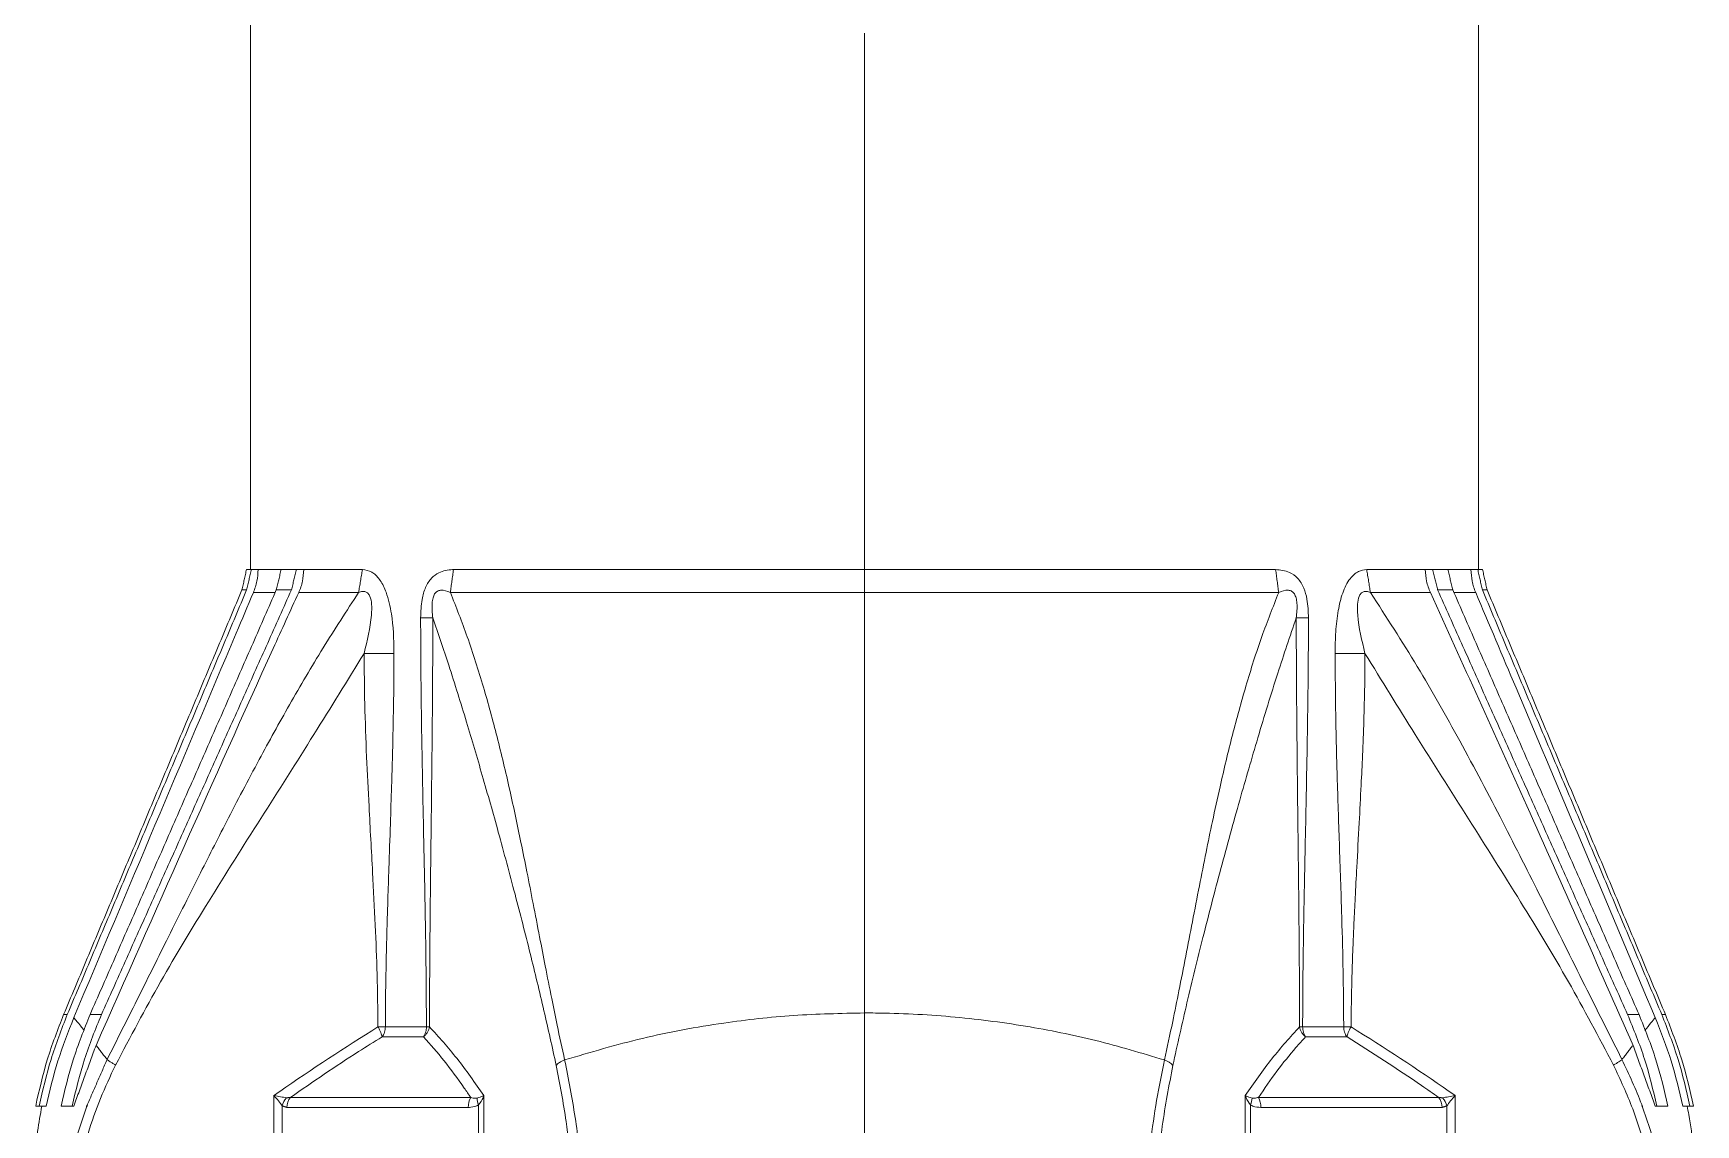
# Model space of a CAD drawing. Extents: x 12.1 to 108.7, y 1 to 80.4.
# Drawn here: x 44.21 to 51.21, y 57.39 to 61.99 of the extents above; entities that cross this region are included whole.
import ezdxf

# ---------------------------------------------------------------- set-up
doc = ezdxf.new("R2010")
doc.units = 0
doc.header["$MEASUREMENT"] = 0
doc.linetypes.add('SLD-Solid', pattern=[0])
doc.layers.add('OBJECT', color=7, linetype='CONTINUOUS')

msp = doc.modelspace()

# ---------------------------------------------------------------- linework, layer by layer
at = {"layer": 'OBJECT', "linetype": 'SLD-Solid', "lineweight": 15}
for p, q in [((47.7068, 59.7311), (47.7068, 61.9899)), ((45.1054, 59.732), (45.1255, 59.732)), ((45.1537, 59.732), (45.1255, 59.732)), ((45.1537, 59.7311), (45.1537, 59.732)), ((45.2512, 59.732), (45.3155, 59.732)), ((45.346, 59.732), (45.3155, 59.732)), ((45.346, 59.7311), (45.346, 59.732)), ((50.0676, 59.7311), (50.0676, 59.732)), ((50.0676, 59.732), (50.0982, 59.732)), ((50.1624, 59.732), (50.0982, 59.732)), ((50.2599, 59.7311), (50.2599, 59.732)), ((50.2599, 59.732), (50.2881, 59.732)), ((50.3082, 59.732), (50.2881, 59.732)), ((45.0858, 59.6452), (45.1057, 59.6452)), ((45.2305, 59.6452), (45.2942, 59.6452)), ((47.7068, 59.6346), (47.7068, 57.8639)), ((50.1831, 59.6452), (50.1195, 59.6452)), ((50.3278, 59.6452), (50.3079, 59.6452)), ((44.3353, 57.8572), (44.3508, 57.8572)), ((44.4465, 57.8572), (44.4946, 57.8572)), ((47.7068, 57.8639), (47.7068, 57.0921)), ((50.9671, 57.8572), (50.919, 57.8572)), ((51.0783, 57.8572), (51.0629, 57.8572)), ((45.85, 57.7633), (45.6759, 57.7633)), ((45.6896, 57.8057), (45.8626, 57.8057)), ((49.5511, 57.8057), (49.7241, 57.8057)), ((49.7378, 57.7633), (49.5636, 57.7633)), ((44.2325, 57.472), (44.2176, 57.472)), ((44.2618, 57.472), (44.2325, 57.472)), ((44.3712, 57.472), (44.3249, 57.472)), ((44.3781, 57.472), (44.3712, 57.472)), ((45.2205, 56.5504), (45.2205, 57.5157)), ((45.2558, 57.4723), (45.2558, 56.5504)), ((46.0386, 57.466), (45.2755, 57.466)), ((45.2904, 57.5084), (46.0488, 57.5084)), ((46.0821, 56.5504), (46.0821, 57.4764)), ((46.1038, 57.5157), (46.1038, 56.5504)), ((49.3098, 56.5504), (49.3098, 57.5157)), ((49.3316, 57.4764), (49.3316, 56.5504)), ((49.3648, 57.5084), (50.1233, 57.5084)), ((50.1381, 57.466), (49.375, 57.466)), ((50.1579, 56.5504), (50.1579, 57.4723)), ((50.1932, 57.5157), (50.1932, 56.5504)), ((51.0355, 57.472), (51.0424, 57.472)), ((51.0424, 57.472), (51.0888, 57.472)), ((51.1518, 57.472), (51.1812, 57.472)), ((51.1812, 57.472), (51.1961, 57.472))]:
    msp.add_line(p, q, dxfattribs=at)
for centre, radius, start, end in [((45.3271, 57.4572), 0.0729, 137.73883, 168.08188), ((45.3414, 57.4668), 0.0659, 140.74827, 180.64222), ((46.1248, 57.4677), 0.0862, 151.82807, 181.14287), ((46.1551, 57.5079), 0.0796, 181.64445, 203.31151), ((49.2585, 57.5079), 0.0796, 336.68849, 358.35555), ((49.2888, 57.4677), 0.0862, 358.85713, 28.17193), ((50.0722, 57.4668), 0.0659, 359.35778, 39.25173), ((50.0865, 57.4572), 0.0729, 11.91812, 42.26117)]:
    msp.add_arc(centre, radius, start, end, dxfattribs=at)
for points, degree in [([(50.2918, 59.732), (50.2918, 64.6674)], 1), ([(45.1218, 64.6449), (45.1218, 59.732)], 1), ([(45.0858, 59.6452), (45.1054, 59.732)], 1), ([(45.1255, 59.732), (45.1057, 59.6452)], 1), ([(45.2305, 59.6452), (45.2512, 59.732)], 1), ([(45.3155, 59.732), (45.2942, 59.6452)], 1), ([(45.346, 59.7311), (45.3819, 59.7311), (45.4536, 59.7311), (45.5465, 59.7311), (45.5929, 59.7311)], 3), ([(45.577, 59.6346), (45.5929, 59.7311)], 1), ([(45.9633, 59.6346), (45.9762, 59.7311)], 1), ([(45.9762, 59.7311), (46.057, 59.7311), (46.2185, 59.7311), (46.4898, 59.7311), (46.7775, 59.7311), (47.0795, 59.7311), (47.3908, 59.7311), (47.6015, 59.7311), (47.7068, 59.7311)], 3), ([(47.7068, 59.7311), (47.8122, 59.7311), (48.0228, 59.7311), (48.3341, 59.7311), (48.6362, 59.7311), (48.9238, 59.7311), (49.1952, 59.7311), (49.3567, 59.7311), (49.4374, 59.7311)], 3), ([(49.4504, 59.6346), (49.4374, 59.7311)], 1), ([(49.8208, 59.7311), (49.8672, 59.7311), (49.96, 59.7311), (50.0317, 59.7311), (50.0676, 59.7311)], 3), ([(49.8366, 59.6346), (49.8208, 59.7311)], 1), ([(50.0982, 59.732), (50.1195, 59.6452)], 1), ([(50.1831, 59.6452), (50.1624, 59.732)], 1), ([(50.2881, 59.732), (50.3079, 59.6452)], 1), ([(50.3278, 59.6452), (50.3082, 59.732)], 1), ([(44.3353, 57.8572), (45.0858, 59.6452)], 1), ([(45.1057, 59.6452), (44.3508, 57.8572)], 1), ([(44.4465, 57.8572), (45.2305, 59.6452)], 1), ([(45.2942, 59.6452), (44.4946, 57.8572)], 1), ([(45.577, 59.6346), (45.5295, 59.6346), (45.4344, 59.6346), (45.3614, 59.6346), (45.3248, 59.6346)], 3), ([(47.7068, 59.6346), (47.6007, 59.6346), (47.3884, 59.6346), (47.0748, 59.6346), (46.7705, 59.6346), (46.4807, 59.6346), (46.2073, 59.6346), (46.0446, 59.6346), (45.9633, 59.6346)], 3), ([(49.4504, 59.6346), (49.369, 59.6346), (49.2063, 59.6346), (48.9329, 59.6346), (48.6431, 59.6346), (48.3388, 59.6346), (48.0252, 59.6346), (47.813, 59.6346), (47.7068, 59.6346)], 3), ([(50.0888, 59.6346), (50.0523, 59.6346), (49.9792, 59.6346), (49.8841, 59.6346), (49.8366, 59.6346)], 3), ([(50.1195, 59.6452), (50.919, 57.8572)], 1), ([(50.9671, 57.8572), (50.1831, 59.6452)], 1), ([(50.3079, 59.6452), (51.0629, 57.8572)], 1), ([(51.0783, 57.8572), (50.3278, 59.6452)], 1), ([(45.8893, 59.5279), (45.8827, 59.5279), (45.8694, 59.5279), (45.8485, 59.5279), (45.8381, 59.5279)], 3), ([(45.6002, 59.378), (45.6242, 59.378), (45.6722, 59.378), (45.7079, 59.378), (45.7258, 59.378)], 3), ([(49.8135, 59.378), (49.7895, 59.378), (49.7414, 59.378), (49.7057, 59.378), (49.6879, 59.378)], 3), ([(45.6585, 57.8057), (45.6607, 57.8015), (45.6653, 57.7932), (45.6705, 57.7815), (45.6743, 57.7711), (45.6753, 57.7659), (45.6757, 57.7632)], 3), ([(45.6896, 57.8057), (45.6894, 57.8018), (45.6891, 57.7939), (45.6862, 57.7826), (45.682, 57.7721), (45.6779, 57.7662), (45.6759, 57.7633)], 3), ([(45.8626, 57.8057), (45.8624, 57.8018), (45.8621, 57.7939), (45.8595, 57.7826), (45.8556, 57.7721), (45.8519, 57.7662), (45.85, 57.7633)], 3), ([(45.8755, 57.8057), (45.8746, 57.8017), (45.873, 57.7937), (45.8674, 57.7822), (45.8598, 57.7717), (45.8533, 57.7661), (45.8501, 57.7633)], 3), ([(49.5636, 57.7633), (49.5603, 57.7661), (49.5538, 57.7717), (49.5463, 57.7822), (49.5407, 57.7937), (49.539, 57.8017), (49.5382, 57.8057)], 3), ([(49.5636, 57.7633), (49.5617, 57.7662), (49.558, 57.7721), (49.5541, 57.7826), (49.5516, 57.7939), (49.5512, 57.8018), (49.5511, 57.8057)], 3), ([(49.7378, 57.7633), (49.7357, 57.7662), (49.7316, 57.7721), (49.7274, 57.7826), (49.7246, 57.7939), (49.7242, 57.8018), (49.7241, 57.8057)], 3), ([(49.7379, 57.7632), (49.7384, 57.7659), (49.7394, 57.7711), (49.7432, 57.7815), (49.7484, 57.7932), (49.7529, 57.8015), (49.7552, 57.8057)], 3), ([(44.4717, 57.7275), (44.3781, 57.472)], 1), ([(44.4717, 57.7275), (44.5182, 57.6679)], 1), ([(50.8954, 57.6679), (50.9419, 57.7275)], 1), ([(50.9419, 57.7275), (51.0355, 57.472)], 1), ([(44.4332, 57.473), (44.5182, 57.6679)], 1), ([(44.5182, 57.6679), (44.5198, 57.6665), (44.5229, 57.6637), (44.5312, 57.658), (44.5415, 57.6516), (44.5498, 57.647), (44.5539, 57.6447)], 3), ([(46.409, 57.6426), (46.4107, 57.6449), (46.414, 57.6493), (46.4223, 57.6555), (46.4323, 57.6613), (46.4403, 57.6643), (46.4443, 57.6658)], 3), ([(48.9694, 57.6658), (48.9734, 57.6643), (48.9813, 57.6613), (48.9913, 57.6555), (48.9996, 57.6493), (49.003, 57.6449), (49.0047, 57.6426)], 3), ([(50.8597, 57.6447), (50.8639, 57.647), (50.8721, 57.6516), (50.8825, 57.658), (50.8908, 57.6637), (50.8939, 57.6665), (50.8954, 57.6679)], 3), ([(44.2618, 57.472), (44.25, 57.472)], 1), ([(44.4308, 57.4713), (44.4332, 57.473)], 1), ([(44.4325, 57.4713), (44.4308, 57.4713)], 1), ([(44.4353, 57.4713), (44.4325, 57.4713)], 1), ([(45.2755, 57.466), (45.2558, 57.4723)], 1), ([(45.2732, 57.5063), (45.2904, 57.5084)], 1), ([(50.1233, 57.5084), (50.1405, 57.5063)], 1), ([(50.1579, 57.4723), (50.1381, 57.466)], 1), ([(50.9811, 57.4713), (50.9784, 57.4713)], 1), ([(50.9805, 57.473), (50.9829, 57.4713)], 1), ([(50.9829, 57.4713), (50.9811, 57.4713)], 1), ([(51.1518, 57.472), (51.1637, 57.472)], 1)]:
    msp.add_open_spline(points, degree=degree, dxfattribs=at)
for points, knots in [([(45.1342, 59.6346), (45.1372, 59.6424), (45.1433, 59.658), (45.1515, 59.6901), (45.1529, 59.7148), (45.1538, 59.7311)], [0, 0, 0, 0, 0.253944, 0.50789, 1, 1, 1, 1]), ([(45.1537, 59.7311), (45.1653, 59.7311), (45.1885, 59.7311), (45.2242, 59.7311), (45.2481, 59.7311), (45.251, 59.7311)], [0, 0, 0, 0, 0.467708, 0.935416, 1, 1, 1, 1]), ([(45.3249, 59.6346), (45.3281, 59.6423), (45.3346, 59.6578), (45.3435, 59.6898), (45.3451, 59.7146), (45.3461, 59.7311)], [0, 0, 0, 0, 0.252921, 0.505854, 1, 1, 1, 1]), ([(45.5929, 59.7311), (45.6061, 59.7293), (45.6209, 59.7274), (45.6466, 59.7113), (45.67, 59.6872), (45.6987, 59.6273), (45.7214, 59.5251), (45.7257, 59.4362), (45.7258, 59.3806), (45.7258, 59.378)], [0, 0, 0, 0, 0.145706, 0.161853, 0.29586, 0.430973, 0.641294, 0.983629, 1, 1, 1, 1]), ([(45.8381, 59.5279), (45.839, 59.554), (45.8405, 59.5985), (45.8569, 59.6572), (45.882, 59.6965), (45.921, 59.7247), (45.9538, 59.7309), (45.975, 59.731), (45.9762, 59.7311)], [0, 0, 0, 0, 0.244024, 0.415816, 0.583646, 0.731251, 0.98503, 1, 1, 1, 1]), ([(47.7068, 59.6346), (47.7068, 59.6424), (47.7068, 59.6581), (47.7068, 59.6902), (47.7068, 59.7148), (47.7068, 59.7311)], [0, 0, 0, 0, 0.254178, 0.508356, 1, 1, 1, 1]), ([(47.7068, 59.6346), (47.7068, 59.6424), (47.7068, 59.6581), (47.7068, 59.6902), (47.7068, 59.7148), (47.7068, 59.7311)], [0, 0, 0, 0, 0.254178, 0.508356, 1, 1, 1, 1]), ([(49.4374, 59.7311), (49.4572, 59.7293), (49.4904, 59.7264), (49.5318, 59.6971), (49.5571, 59.656), (49.5732, 59.5977), (49.5746, 59.5544), (49.5755, 59.5279)], [0, 0, 0, 0, 0.250736, 0.419731, 0.595502, 0.752289, 1, 1, 1, 1]), ([(49.6879, 59.378), (49.6883, 59.4084), (49.6891, 59.469), (49.6988, 59.5552), (49.7173, 59.6337), (49.747, 59.6936), (49.7847, 59.7266), (49.8092, 59.7296), (49.8208, 59.7311)], [0, 0, 0, 0, 0.195397, 0.390244, 0.561516, 0.730064, 0.872145, 1, 1, 1, 1]), ([(50.0888, 59.6346), (50.0855, 59.6423), (50.079, 59.6578), (50.0701, 59.6898), (50.0686, 59.7146), (50.0676, 59.7311)], [0, 0, 0, 0, 0.252921, 0.505854, 1, 1, 1, 1]), ([(50.1626, 59.7311), (50.1655, 59.7311), (50.1894, 59.7311), (50.2251, 59.7311), (50.2483, 59.7311), (50.2599, 59.7311)], [0, 0, 0, 0, 0.064584, 0.532292, 1, 1, 1, 1]), ([(50.2794, 59.6346), (50.2764, 59.6424), (50.2704, 59.658), (50.2621, 59.6901), (50.2608, 59.7148), (50.2598, 59.7311)], [0, 0, 0, 0, 0.253944, 0.50789, 1, 1, 1, 1]), ([(45.1341, 59.6346), (45.1101, 59.5777), (44.8575, 58.9811), (44.6058, 58.3842), (44.378, 57.8442)], [0, 0, 0, 0, 0.095332, 1, 1, 1, 1]), ([(45.3248, 59.6346), (45.289, 59.5561), (44.9999, 58.9226), (44.7184, 58.2856), (44.4717, 57.7275)], [0, 0, 0, 0, 0.123817, 1, 1, 1, 1]), ([(44.5182, 57.6679), (44.56, 57.751), (44.6437, 57.9171), (44.7719, 58.1752), (44.8971, 58.4262), (45.0264, 58.6809), (45.1526, 58.9219), (45.2874, 59.1667), (45.4258, 59.4024), (45.5266, 59.5571), (45.577, 59.6346)], [0, 0, 0, 0, 0.124845, 0.249784, 0.385615, 0.499943, 0.631954, 0.74986, 0.874809, 1, 1, 1, 1]), ([(45.2258, 59.6346), (45.2252, 59.6346), (45.2035, 59.6346), (45.1693, 59.6346), (45.1459, 59.6346), (45.1341, 59.6346)], [0, 0, 0, 0, 0.014664, 0.507332, 1, 1, 1, 1]), ([(45.577, 59.6346), (45.5823, 59.6365), (45.5922, 59.64), (45.6062, 59.6389), (45.6176, 59.6316), (45.6278, 59.6145), (45.6333, 59.5825), (45.6301, 59.5008), (45.6133, 59.4317), (45.6002, 59.378)], [0, 0, 0, 0, 0.074084, 0.136998, 0.193722, 0.250825, 0.358574, 0.500932, 1, 1, 1, 1]), ([(45.8893, 59.5278), (45.8872, 59.5482), (45.8843, 59.5759), (45.8887, 59.6081), (45.893, 59.621), (45.897, 59.6288), (45.902, 59.6351), (45.9104, 59.6417), (45.9316, 59.6475), (45.9498, 59.6401), (45.9633, 59.6346)], [0, 0, 0, 0, 0.301369, 0.4093, 0.45608, 0.500314, 0.544712, 0.591106, 0.697602, 1, 1, 1, 1]), ([(45.9633, 59.6346), (45.9876, 59.5731), (46.0378, 59.4458), (46.1026, 59.2408), (46.1615, 59.0248), (46.2134, 58.8058), (46.254, 58.615), (46.2861, 58.4553), (46.3121, 58.3228), (46.3377, 58.1907), (46.3635, 58.0571), (46.388, 57.9333), (46.4148, 57.8012), (46.4336, 57.7149), (46.4443, 57.6658)], [0, 0, 0, 0, 0.1080294, 0.2233615, 0.3320231, 0.4454257, 0.555337, 0.6158893, 0.6805101, 0.7492245, 0.808556, 0.8746505, 0.9287833, 1, 1, 1, 1]), ([(48.9694, 57.6658), (48.9811, 57.7197), (49.0021, 57.8165), (49.0315, 57.9626), (49.059, 58.1029), (49.0875, 58.2507), (49.1158, 58.3964), (49.1437, 58.5371), (49.1723, 58.6761), (49.2085, 58.8417), (49.2542, 59.0333), (49.3123, 59.2456), (49.3766, 59.4479), (49.4263, 59.5737), (49.4504, 59.6346)], [0, 0, 0, 0, 0.078151, 0.140606, 0.211738, 0.281669, 0.355615, 0.424485, 0.488316, 0.561233, 0.671868, 0.7791, 0.893074, 1, 1, 1, 1]), ([(49.4504, 59.6346), (49.4638, 59.6401), (49.482, 59.6475), (49.5032, 59.6417), (49.5115, 59.6352), (49.5165, 59.6289), (49.5206, 59.6211), (49.5249, 59.6082), (49.5293, 59.576), (49.5264, 59.5483), (49.5243, 59.5278)], [0, 0, 0, 0, 0.301965, 0.408336, 0.454657, 0.498953, 0.543233, 0.590044, 0.698053, 1, 1, 1, 1]), ([(49.8135, 59.378), (49.8004, 59.4317), (49.7836, 59.5007), (49.7804, 59.5825), (49.7858, 59.6145), (49.7961, 59.6316), (49.8075, 59.6389), (49.8215, 59.64), (49.8313, 59.6365), (49.8366, 59.6346)], [0, 0, 0, 0, 0.498953, 0.641289, 0.749043, 0.806188, 0.86294, 0.925881, 1, 1, 1, 1]), ([(49.8366, 59.6346), (49.9033, 59.5314), (50.0348, 59.3282), (50.2178, 59.0035), (50.3906, 58.6757), (50.5608, 58.3381), (50.7269, 58.0035), (50.8397, 57.7788), (50.8954, 57.6679)], [0, 0, 0, 0, 0.166316, 0.327725, 0.500562, 0.66248, 0.833467, 1, 1, 1, 1]), ([(50.0888, 59.6346), (50.2247, 59.3353), (50.5125, 58.7012), (50.7935, 58.064), (50.9419, 57.7275)], [0, 0, 0, 0, 0.471929, 1, 1, 1, 1]), ([(50.2795, 59.6346), (50.2678, 59.6346), (50.2443, 59.6346), (50.2102, 59.6346), (50.1885, 59.6346), (50.1878, 59.6346)], [0, 0, 0, 0, 0.4926682, 0.9853363, 1, 1, 1, 1]), ([(50.2795, 59.6346), (50.3362, 59.5007), (50.5887, 58.9041), (50.8404, 58.3072), (51.0356, 57.8442)], [0, 0, 0, 0, 0.224351, 1, 1, 1, 1]), ([(45.8626, 57.8057), (45.8621, 57.8993), (45.8611, 58.0772), (45.856, 58.3658), (45.8497, 58.6638), (45.8436, 58.9678), (45.8391, 59.2532), (45.8384, 59.4357), (45.8381, 59.5279)], [0, 0, 0, 0, 0.162902, 0.309832, 0.502829, 0.682115, 0.839529, 1, 1, 1, 1]), ([(45.8893, 59.5279), (45.8893, 59.4854), (45.8892, 59.3974), (45.8885, 59.2607), (45.8876, 59.1285), (45.8863, 58.9984), (45.8849, 58.8647), (45.8831, 58.7101), (45.8812, 58.5522), (45.8796, 58.4086), (45.8783, 58.29), (45.8772, 58.174), (45.8763, 58.0541), (45.8757, 57.9279), (45.8755, 57.8458), (45.8755, 57.8057)], [0, 0, 0, 0, 0.073897, 0.153267, 0.238114, 0.304225, 0.379778, 0.471149, 0.57355, 0.65492, 0.721371, 0.780168, 0.856935, 0.930211, 1, 1, 1, 1]), ([(46.409, 57.6426), (46.392, 57.7198), (46.3568, 57.8791), (46.2987, 58.1193), (46.2346, 58.3699), (46.167, 58.6198), (46.099, 58.8613), (46.0296, 59.0961), (45.9608, 59.3189), (45.912, 59.4617), (45.8893, 59.5278)], [0, 0, 0, 0, 0.114559, 0.236447, 0.365773, 0.502629, 0.630668, 0.752538, 0.885365, 1, 1, 1, 1]), ([(49.5243, 59.5278), (49.4981, 59.4507), (49.4423, 59.2867), (49.3638, 59.0287), (49.284, 58.7541), (49.2068, 58.4742), (49.1325, 58.1895), (49.0647, 57.9136), (49.0242, 57.7308), (49.0047, 57.6426)], [0, 0, 0, 0, 0.133297, 0.283597, 0.42518, 0.577963, 0.728419, 0.869046, 1, 1, 1, 1]), ([(49.5382, 57.8057), (49.538, 57.8856), (49.5376, 58.0421), (49.5355, 58.2791), (49.5326, 58.5375), (49.5295, 58.7962), (49.5267, 59.0553), (49.5247, 59.291), (49.5244, 59.4499), (49.5243, 59.5279)], [0, 0, 0, 0, 0.139168, 0.272574, 0.412781, 0.589397, 0.723309, 0.864197, 1, 1, 1, 1]), ([(49.5243, 59.5279), (49.5309, 59.5279), (49.5442, 59.5279), (49.5651, 59.5279), (49.5755, 59.5279)], [0, 0, 0, 0, 0.5, 1, 1, 1, 1]), ([(49.5755, 59.5279), (49.5754, 59.4779), (49.5752, 59.3738), (49.5737, 59.217), (49.5715, 59.0629), (49.5687, 58.9049), (49.5653, 58.731), (49.5616, 58.557), (49.5585, 58.4039), (49.5562, 58.2866), (49.5543, 58.1722), (49.5527, 58.0531), (49.5515, 57.9271), (49.5512, 57.8454), (49.5511, 57.8057)], [0, 0, 0, 0, 0.08707, 0.181246, 0.273162, 0.355439, 0.456515, 0.576187, 0.658494, 0.723422, 0.780529, 0.857752, 0.930908, 1, 1, 1, 1]), ([(45.6002, 59.378), (45.5301, 59.2642), (45.3866, 59.0313), (45.1657, 58.6846), (44.948, 58.339), (44.7394, 57.9959), (44.616, 57.7623), (44.5539, 57.6447)], [0, 0, 0, 0, 0.198032, 0.405338, 0.609469, 0.803446, 1, 1, 1, 1]), ([(45.6585, 57.8057), (45.6576, 57.8792), (45.6558, 58.0217), (45.6471, 58.2385), (45.6349, 58.4743), (45.6218, 58.7107), (45.6101, 58.9468), (45.602, 59.1617), (45.6008, 59.3069), (45.6002, 59.378)], [0, 0, 0, 0, 0.140091, 0.271809, 0.413599, 0.590147, 0.723186, 0.864369, 1, 1, 1, 1]), ([(45.7258, 59.378), (45.7256, 59.3324), (45.7253, 59.2374), (45.723, 59.0942), (45.7198, 58.9535), (45.7156, 58.8093), (45.7105, 58.6507), (45.705, 58.4918), (45.7005, 58.3517), (45.6971, 58.2447), (45.6943, 58.1403), (45.692, 58.0317), (45.6902, 57.9165), (45.6898, 57.8419), (45.6896, 57.8057)], [0, 0, 0, 0, 0.087014, 0.181124, 0.273134, 0.355345, 0.456284, 0.576026, 0.658624, 0.723749, 0.780408, 0.857781, 0.930975, 1, 1, 1, 1]), ([(49.7241, 57.8057), (49.7233, 57.8912), (49.7219, 58.0535), (49.7145, 58.3172), (49.7052, 58.5892), (49.6961, 58.8668), (49.6894, 59.1272), (49.6884, 59.2939), (49.6879, 59.378)], [0, 0, 0, 0, 0.162902, 0.309601, 0.503126, 0.682176, 0.839639, 1, 1, 1, 1]), ([(49.8135, 59.378), (49.8132, 59.3326), (49.8127, 59.2378), (49.8089, 59.0949), (49.8037, 58.9556), (49.7969, 58.8124), (49.7888, 58.6552), (49.78, 58.4969), (49.7726, 58.3565), (49.7673, 58.248), (49.7627, 58.1425), (49.759, 58.0338), (49.7562, 57.9182), (49.7555, 57.8427), (49.7552, 57.8057)], [0, 0, 0, 0, 0.086632, 0.180719, 0.272548, 0.35237, 0.453915, 0.572653, 0.65465, 0.722022, 0.779665, 0.856018, 0.929459, 1, 1, 1, 1]), ([(50.8597, 57.6447), (50.7977, 57.7622), (50.6743, 57.9956), (50.4659, 58.3384), (50.2483, 58.6838), (50.0274, 59.0307), (49.8837, 59.264), (49.8135, 59.378)], [0, 0, 0, 0, 0.19647, 0.390239, 0.594002, 0.801616, 1, 1, 1, 1]), ([(44.2176, 57.472), (44.2323, 57.5374), (44.2618, 57.6687), (44.3107, 57.7942), (44.3353, 57.8572)], [0, 0, 0, 0, 0.497472, 1, 1, 1, 1]), ([(44.3508, 57.8572), (44.3263, 57.7948), (44.2771, 57.6694), (44.2474, 57.538), (44.2325, 57.472)], [0, 0, 0, 0, 0.497452, 1, 1, 1, 1]), ([(44.378, 57.8442), (44.3543, 57.7838), (44.3066, 57.6625), (44.2768, 57.5357), (44.2618, 57.472)], [0, 0, 0, 0, 0.497692, 1, 1, 1, 1]), ([(44.3249, 57.472), (44.3401, 57.5374), (44.3706, 57.669), (44.4211, 57.7943), (44.4465, 57.8572)], [0, 0, 0, 0, 0.497315, 1, 1, 1, 1]), ([(44.4946, 57.8572), (44.4691, 57.795), (44.4179, 57.6698), (44.3868, 57.5382), (44.3712, 57.472)], [0, 0, 0, 0, 0.49725, 1, 1, 1, 1]), ([(44.378, 57.8442), (44.3863, 57.8341), (44.3973, 57.8207), (44.4167, 57.7965), (44.4216, 57.7904)], [0, 0, 0, 0, 0.75059, 1, 1, 1, 1]), ([(46.4443, 57.6658), (46.5529, 57.6981), (46.7712, 57.7632), (47.0952, 57.8223), (47.4083, 57.8578), (47.607, 57.8619), (47.7068, 57.8639)], [0, 0, 0, 0, 0.268577, 0.539944, 0.768997, 1, 1, 1, 1]), ([(47.7068, 57.8639), (47.7221, 57.8639), (47.843, 57.8635), (48.0706, 57.8521), (48.3808, 57.8125), (48.6825, 57.752), (48.8735, 57.6946), (48.9694, 57.6658)], [0, 0, 0, 0, 0.03531, 0.279992, 0.527063, 0.762577, 1, 1, 1, 1]), ([(50.919, 57.8572), (50.9445, 57.795), (50.9958, 57.6698), (51.0268, 57.5382), (51.0424, 57.472)], [0, 0, 0, 0, 0.49725, 1, 1, 1, 1]), ([(51.0888, 57.472), (51.0736, 57.5374), (51.043, 57.669), (50.9925, 57.7943), (50.9671, 57.8572)], [0, 0, 0, 0, 0.497315, 1, 1, 1, 1]), ([(50.9921, 57.7904), (51.0011, 57.8017), (51.0198, 57.8249), (51.0302, 57.8376), (51.0356, 57.8442)], [0, 0, 0, 0, 0.483344, 1, 1, 1, 1]), ([(51.0356, 57.8442), (51.0593, 57.7838), (51.107, 57.6625), (51.1368, 57.5357), (51.1518, 57.472)], [0, 0, 0, 0, 0.497692, 1, 1, 1, 1]), ([(51.0629, 57.8572), (51.0873, 57.7948), (51.1365, 57.6694), (51.1662, 57.538), (51.1812, 57.472)], [0, 0, 0, 0, 0.497452, 1, 1, 1, 1]), ([(51.1961, 57.472), (51.1814, 57.5374), (51.1518, 57.6687), (51.1029, 57.7942), (51.0783, 57.8572)], [0, 0, 0, 0, 0.497472, 1, 1, 1, 1]), ([(45.2205, 57.5157), (45.2287, 57.5216), (45.3718, 57.6229), (45.5194, 57.717), (45.6585, 57.8057)], [0, 0, 0, 0, 0.057889, 1, 1, 1, 1]), ([(45.6757, 57.7632), (45.6426, 57.7426), (45.5119, 57.6614), (45.3851, 57.5738), (45.2904, 57.5084)], [0, 0, 0, 0, 0.253584, 1, 1, 1, 1]), ([(45.6585, 57.8057), (45.6585, 57.8057), (45.6628, 57.8057), (45.6715, 57.8058), (45.6819, 57.8058), (45.6875, 57.8057), (45.6896, 57.8057), (45.6896, 57.8057)], [0, 0, 0, 0, 0.000063, 0.35507, 0.735655, 0.999937, 1, 1, 1, 1]), ([(46.0488, 57.5084), (46.0398, 57.5216), (46.0031, 57.5755), (45.9376, 57.665), (45.8793, 57.7305), (45.8501, 57.7633)], [0, 0, 0, 0, 0.139447, 0.569082, 1, 1, 1, 1]), ([(45.8626, 57.8057), (45.8626, 57.8057), (45.8643, 57.8057), (45.8675, 57.8057), (45.8719, 57.8057), (45.8743, 57.8057), (45.8755, 57.8057), (45.8755, 57.8057)], [0, 0, 0, 0, 0.0001, 0.314743, 0.623574, 0.9999, 1, 1, 1, 1]), ([(45.8755, 57.8057), (45.9144, 57.7628), (45.9924, 57.6768), (46.0666, 57.5695), (46.1038, 57.5157)], [0, 0, 0, 0, 0.498681, 1, 1, 1, 1]), ([(49.3098, 57.5157), (49.3469, 57.5693), (49.4211, 57.6766), (49.4991, 57.7626), (49.5382, 57.8057)], [0, 0, 0, 0, 0.498887, 1, 1, 1, 1]), ([(49.5636, 57.7633), (49.5499, 57.7484), (49.5091, 57.7039), (49.4425, 57.6205), (49.3907, 57.5458), (49.3648, 57.5084)], [0, 0, 0, 0, 0.200477, 0.599739, 1, 1, 1, 1]), ([(49.5382, 57.8057), (49.5382, 57.8057), (49.5393, 57.8057), (49.5417, 57.8057), (49.5461, 57.8057), (49.5493, 57.8057), (49.5511, 57.8057), (49.5511, 57.8057)], [0, 0, 0, 0, 0.0001, 0.376426, 0.685257, 0.9999, 1, 1, 1, 1]), ([(49.7241, 57.8057), (49.7241, 57.8057), (49.7261, 57.8057), (49.7317, 57.8058), (49.7421, 57.8058), (49.7508, 57.8057), (49.7551, 57.8057), (49.7551, 57.8057)], [0, 0, 0, 0, 0.000063, 0.264345, 0.64493, 0.999937, 1, 1, 1, 1]), ([(50.1233, 57.5084), (50.0996, 57.525), (49.9733, 57.6135), (49.8434, 57.6961), (49.7379, 57.7632)], [0, 0, 0, 0, 0.187713, 1, 1, 1, 1]), ([(49.7552, 57.8057), (49.8942, 57.717), (50.0419, 57.6229), (50.1849, 57.5216), (50.1932, 57.5157)], [0, 0, 0, 0, 0.9421111, 1, 1, 1, 1]), ([(44.5539, 57.6447), (44.5318, 57.598), (44.4877, 57.5045), (44.4184, 57.3058), (44.3692, 57.0852), (44.3425, 56.8457), (44.34, 56.7119), (44.3387, 56.6447)], [0, 0, 0, 0, 0.15088, 0.301779, 0.611807, 0.805286, 1, 1, 1, 1]), ([(46.4975, 56.6614), (46.4971, 56.7235), (46.4962, 56.8481), (46.4881, 57.0358), (46.4736, 57.223), (46.4499, 57.4298), (46.4239, 57.565), (46.409, 57.6426)], [0, 0, 0, 0, 0.182552, 0.366177, 0.55406, 0.743888, 1, 1, 1, 1]), ([(46.4443, 57.6658), (46.4601, 57.5861), (46.4906, 57.4317), (46.5198, 57.1806), (46.5386, 56.9249), (46.5425, 56.7496), (46.5445, 56.6614)], [0, 0, 0, 0, 0.257109, 0.497626, 0.747109, 1, 1, 1, 1]), ([(48.8692, 56.6614), (48.8708, 56.7375), (48.874, 56.8903), (48.888, 57.1105), (48.9088, 57.3131), (48.935, 57.4977), (48.9579, 57.6096), (48.9694, 57.6658)], [0, 0, 0, 0, 0.218089, 0.438109, 0.636555, 0.817195, 1, 1, 1, 1]), ([(49.0047, 57.6426), (48.9887, 57.5587), (48.9563, 57.3884), (48.9312, 57.1303), (48.918, 56.8862), (48.9168, 56.7366), (48.9161, 56.6614)], [0, 0, 0, 0, 0.2762007, 0.5603853, 0.779105, 1, 1, 1, 1]), ([(51.075, 56.6447), (51.0737, 56.7127), (51.071, 56.849), (51.0477, 57.0542), (51.0063, 57.259), (50.9459, 57.4586), (50.8881, 57.5836), (50.8597, 57.6447)], [0, 0, 0, 0, 0.1970597, 0.3953166, 0.5983089, 0.8034543, 1, 1, 1, 1]), ([(50.8954, 57.6679), (50.9249, 57.6053), (50.9551, 57.5411), (50.9799, 57.4746), (50.9805, 57.473)], [0, 0, 0, 0, 0.976244, 1, 1, 1, 1]), ([(44.2437, 57.472), (44.2374, 57.4365), (44.2247, 57.366), (44.2136, 57.2617), (44.2076, 57.1702), (44.2074, 57.114), (44.2073, 57.091)], [0, 0, 0, 0, 0.282132, 0.560556, 0.820226, 1, 1, 1, 1]), ([(44.2952, 56.6447), (44.2966, 56.7128), (44.2994, 56.8495), (44.3249, 57.0701), (44.3672, 57.2792), (44.4136, 57.4155), (44.4325, 57.4713)], [0, 0, 0, 0, 0.242263, 0.485939, 0.789784, 1, 1, 1, 1]), ([(44.4332, 57.473), (44.4335, 57.4731), (44.4341, 57.4734), (44.4348, 57.4729), (44.4351, 57.472), (44.4352, 57.4714), (44.4353, 57.4713)], [0, 0, 0, 0, 0.3217413, 0.6457117, 0.9317671, 1, 1, 1, 1]), ([(45.2205, 57.5157), (45.2206, 57.5157), (45.2302, 57.5141), (45.2499, 57.5108), (45.2652, 57.5078), (45.2732, 57.5063)], [0, 0, 0, 0, 0.007313, 0.483883, 1, 1, 1, 1]), ([(45.2558, 57.4723), (45.2506, 57.4793), (45.2408, 57.4929), (45.2273, 57.5083), (45.2206, 57.5156), (45.2205, 57.5157)], [0, 0, 0, 0, 0.514648, 0.99268, 1, 1, 1, 1]), ([(46.0821, 57.4764), (46.0714, 57.4721), (46.0571, 57.4663), (46.0423, 57.4661), (46.0386, 57.466)], [0, 0, 0, 0, 0.7478885, 1, 1, 1, 1]), ([(46.0488, 57.5084), (46.056, 57.5062), (46.0648, 57.5036), (46.074, 57.5053), (46.0756, 57.5056)], [0, 0, 0, 0, 0.828662, 1, 1, 1, 1]), ([(46.0756, 57.5056), (46.0844, 57.5082), (46.0954, 57.5115), (46.1024, 57.515), (46.1038, 57.5157), (46.1038, 57.5157)], [0, 0, 0, 0, 0.787169, 0.991473, 1, 1, 1, 1]), ([(46.1038, 57.5157), (46.1038, 57.5156), (46.1029, 57.5127), (46.0981, 57.4993), (46.0891, 57.4865), (46.0821, 57.4764)], [0, 0, 0, 0, 0.0085397, 0.2162821, 1, 1, 1, 1]), ([(49.3098, 57.5157), (49.3099, 57.5157), (49.3113, 57.5149), (49.3183, 57.5115), (49.3293, 57.5082), (49.338, 57.5056)], [0, 0, 0, 0, 0.008527, 0.219321, 1, 1, 1, 1]), ([(49.3316, 57.4764), (49.3245, 57.4865), (49.3155, 57.4993), (49.3108, 57.5127), (49.3099, 57.5156), (49.3098, 57.5157)], [0, 0, 0, 0, 0.783718, 0.99146, 1, 1, 1, 1]), ([(49.375, 57.466), (49.3638, 57.4667), (49.3488, 57.4675), (49.335, 57.4746), (49.3316, 57.4764)], [0, 0, 0, 0, 0.748686, 1, 1, 1, 1]), ([(49.338, 57.5056), (49.3445, 57.5053), (49.3537, 57.5048), (49.3623, 57.5076), (49.3648, 57.5084)], [0, 0, 0, 0, 0.702228, 1, 1, 1, 1]), ([(50.1405, 57.5063), (50.1485, 57.5078), (50.1638, 57.5108), (50.1834, 57.5141), (50.193, 57.5157), (50.1932, 57.5157)], [0, 0, 0, 0, 0.516117, 0.992687, 1, 1, 1, 1]), ([(50.1932, 57.5157), (50.1931, 57.5156), (50.1864, 57.5083), (50.1729, 57.4929), (50.163, 57.4793), (50.1579, 57.4723)], [0, 0, 0, 0, 0.0073204, 0.4853524, 1, 1, 1, 1]), ([(50.9784, 57.4713), (50.9785, 57.4718), (50.9788, 57.4728), (50.9795, 57.4734), (50.9801, 57.4732), (50.9804, 57.473), (50.9805, 57.473)], [0, 0, 0, 0, 0.324532, 0.65174, 0.939499, 1, 1, 1, 1]), ([(50.9811, 57.4713), (50.9997, 57.4169), (51.037, 57.3076), (51.0807, 57.1146), (51.1123, 56.8931), (51.1164, 56.7278), (51.1185, 56.6447)], [0, 0, 0, 0, 0.2053137, 0.4121437, 0.7046199, 1, 1, 1, 1]), ([(51.2057, 57.0909), (51.2059, 57.1147), (51.2062, 57.1837), (51.1967, 57.2989), (51.1841, 57.4023), (51.1718, 57.4599), (51.1692, 57.472)], [0, 0, 0, 0, 0.186468, 0.539295, 0.903062, 1, 1, 1, 1])]:
    msp.add_open_spline(points, degree=3, knots=knots, dxfattribs=at)

doc.saveas('drawing.dxf')
